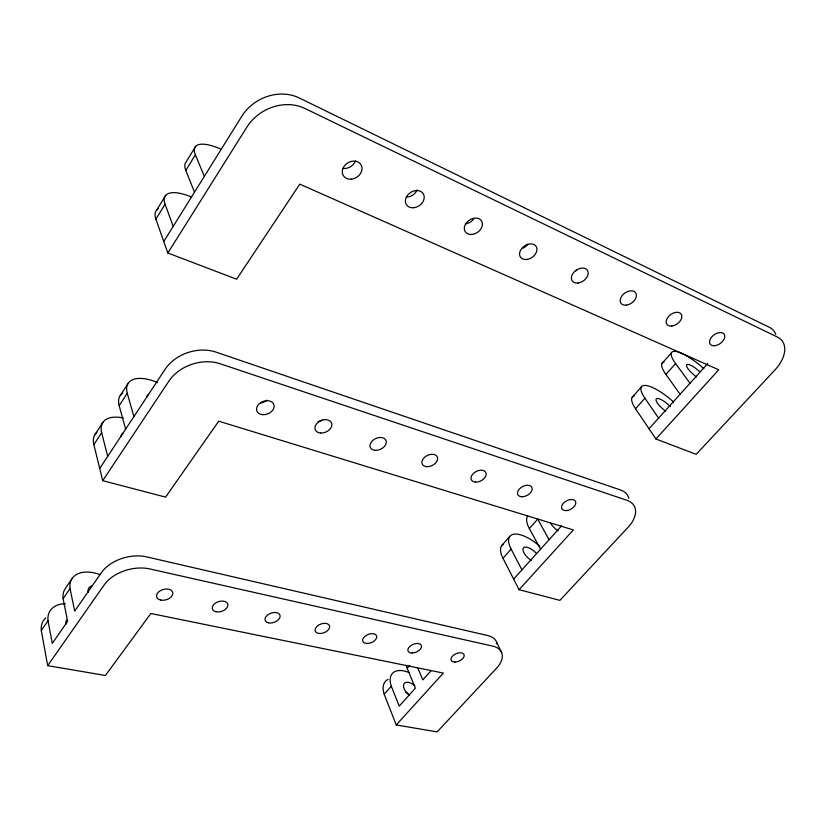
<?xml version="1.0" encoding="UTF-8"?>
<svg xmlns="http://www.w3.org/2000/svg" width="826" height="826" viewBox="0 0 826 826"><rect width="100%" height="100%" fill="white"/><g stroke="black" fill="none" stroke-linecap="round" stroke-linejoin="round"><path stroke-width="1.24" d="M156.641 210.176L165.727 195.318M195.69 146.347L186.222 161.813A40.908 14.383 33.7 0 0 185.809 170.383L194.502 192.169M634.265 395.984A30.603 9.303 40.5 0 0 635.524 408.756L655.916 438.998L718.754 369.79L299.786 184.146L236.618 279.209L167.854 253.004L155.866 219.169L165.066 204.187A40.34 15.178 33.4 0 1 190.899 196.794M185.809 170.383L195.39 154.782A41.166 14.011 33.9 0 1 220.635 149.041M163.775 241.502L241.719 116.373A42.291 36.323 -29.6 0 1 299.136 97.912L769.223 327.241A33.174 20.154 -36 0 1 775.79 334.365M167.854 253.004L246.86 127.152A42.735 36.437 -29.4 0 1 304.877 108.443L777.359 337.039A33.443 20.113 -35.8 0 1 774.84 370.079L696.184 454.341L655.916 438.998M95.197 434.29L102.909 422.354M120.276 395.52L128.267 383.15M503.21 544.189A28.528 12.276 41.7 0 0 503.003 558.283L519.079 589.681L573.327 529.941L218.735 421.177L165.592 497.128L102.744 480.67L93.854 444.677L101.65 432.679A35.477 18.482 32.8 0 1 123.25 418.008M125.624 429.169L119.181 405.669L127.266 393.228A36.117 17.738 33.2 0 1 157.632 382.624M99.729 468.456L165.179 369.181A37.315 28.043 -17.7 0 1 215.885 352.093L620.574 490.004A29.984 17.873 -29.6 0 1 628.854 498.408M102.744 480.67L168.958 381.023A37.666 28.063 -17.8 0 1 220.129 363.739L627.006 500.308A30.211 17.811 -29.5 0 1 627.997 527.391L559.883 600.368L519.079 589.681M72.223 578.376L65.347 588.463A32.09 20.092 33.2 0 0 63.096 598.685L67.629 621.286L52.265 643.413L48.011 620.739A31.739 20.413 32.9 0 1 65.419 603.734M388.137 679.395A26.773 14.589 43.2 0 0 384.204 694.222L396.253 724.939L443.345 673.087L150.869 613.491L105.418 675.482L47.681 665.663L41.3 630.558L48.011 620.739M63.096 598.685L70.034 588.546A32.245 19.948 33.3 0 1 100.018 574.638M47.681 665.663L104.169 584.922A33.918 21.93 -14.9 0 1 149.816 568.938L492.719 646.138A27.877 15.58 -24.5 0 1 496.416 668.368L437.13 731.888L396.253 724.939M501.65 545.656L509.663 536.549M632.169 397.358L641.379 386.888M662.07 363.388L671.569 352.588M503.003 558.283L511.129 549.114A28.652 12.111 41.6 0 1 514.464 534.102A28.652 12.111 41.6 0 1 539.863 546.42M540.545 549.197L529.352 528.547L537.726 519.11L549.083 539.719M635.524 408.756L644.889 398.184A30.748 9.065 40.4 0 1 646.19 385.525A30.748 9.065 40.4 0 1 673.675 402.086M680.097 394.239L665.921 374.457L675.575 363.554A31.233 8.291 40.2 0 1 676.184 351.515A31.233 8.291 40.2 0 1 703.835 368.623M384.204 694.222L391.297 686.22A26.886 14.465 43.1 0 1 409.056 672.529M391.297 686.22L399.226 706.106L415.406 688.141L407.197 668.306L409.624 665.56M431.162 670.65L422.829 679.901L417.925 668.244M513.638 579.067L561.525 525.904M649.009 428.756L707.748 363.543M675.575 363.554L689.989 383.264M644.889 398.184L658.59 418.121M511.129 549.114L521.939 569.857M496.56 642.06L501.63 652.623M195.39 154.782L204.342 176.382M165.066 204.187L173.212 226.355M127.266 393.228L133.895 416.634M101.65 432.679L107.69 456.375M70.034 588.546L74.691 611.106L101.35 572.686A33.639 21.961 -14.7 0 1 146.636 556.879L487.66 635.524A27.692 15.642 -24.5 0 1 497.118 644.043M88.186 592.314A12.049 7.444 33.2 0 1 91.892 585.84M408.602 694.625A10.046 5.4 43.1 0 1 404.09 683.629A10.046 5.4 43.1 0 1 414.786 685.663M41.3 630.558A31.584 20.557 32.8 0 1 45.781 617.858M405.669 692.002A10.005 5.452 43.2 0 1 409.562 695.347M407.197 668.306A27.134 14.187 42.9 0 1 406.454 665.766M66.07 624.177A11.863 7.62 32.9 0 1 66.617 620.027M93.854 444.677A35.281 18.688 32.6 0 1 96.849 432.442M119.181 405.669A35.91 17.976 33.1 0 1 122.867 393.011M146.76 397.192A13.536 6.649 33.2 0 1 148.639 394.301M266.819 400.187A9.034 6.629 -20.7 0 1 260.562 403.016M322.264 420.083A8.756 6.257 -23 0 1 318.01 421.549M121.081 436.128A13.299 6.928 32.8 0 1 123.043 433.123M531.263 560.462A10.748 4.543 41.6 0 1 523.302 548.051A10.748 4.543 41.6 0 1 536.012 552.986M529.352 528.547A28.941 11.729 41.5 0 1 527.628 516.136M558.004 530.777A10.903 4.326 41.4 0 1 550.508 523.034M417.109 189.949A9.964 7.878 -34.1 0 1 407.383 197.094M355.397 161.029A10.263 8.466 -32.6 0 1 342.955 168.38M473.67 219.066A9.675 7.351 -34.9 0 1 465.348 223.887M527.824 244.372A9.416 6.876 -35.5 0 1 521.98 248.523M665.921 374.457A31.078 8.539 40.3 0 1 664.052 362.17M696.607 376.966A11.709 3.108 40.2 0 1 686.602 364.916A11.709 3.108 40.2 0 1 699.395 371.473M155.866 219.169A40.092 15.518 33.2 0 1 158.282 208.844M665.756 411.203A11.533 3.397 40.4 0 1 656.329 398.824A11.533 3.397 40.4 0 1 670.299 406.671M577.085 269.834A9.169 6.432 -35.8 0 1 575.133 271.196M319.961 633.521A7.62 4.626 -20.9 0 0 329.533 625.871A7.62 4.626 -20.9 0 0 317.566 625.871A7.62 4.626 -20.9 0 0 319.961 633.521M216.009 611.756A8.074 5.101 -17.8 0 0 227.914 605.148A8.074 5.101 -17.8 0 0 216.267 602.608A8.074 5.101 -17.8 0 0 216.009 611.756M160.657 600.058A8.343 5.359 -16 0 0 172.83 593.264A8.343 5.359 -16 0 0 160.533 590.58A8.343 5.359 -16 0 0 160.657 600.058M268.471 622.835A7.837 4.853 -19.4 0 0 280.107 616.413A7.837 4.853 -19.4 0 0 269.07 614.007A7.837 4.853 -19.4 0 0 268.471 622.835M367.188 643.506A7.413 4.398 -22.1 0 0 376.646 636.072A7.413 4.398 -22.1 0 0 365.185 636.113A7.413 4.398 -22.1 0 0 367.188 643.506M412.133 653.005A7.228 4.192 -23.2 0 0 421.466 645.777A7.228 4.192 -23.2 0 0 410.47 645.86A7.228 4.192 -23.2 0 0 412.133 653.005M454.94 662.049A7.062 3.996 -24.1 0 0 464.171 655.018A7.062 3.996 -24.1 0 0 453.588 655.132A7.062 3.996 -24.1 0 0 454.94 662.049M375.21 450.325A8.58 5.896 -24.8 0 0 386.186 441.136A8.58 5.896 -24.8 0 0 372.96 440.248A8.58 5.896 -24.8 0 0 375.21 450.325M262.689 414.662A9.107 6.629 -20.8 0 0 273.964 404.792A9.107 6.629 -20.8 0 0 259.364 403.656A9.107 6.629 -20.8 0 0 262.689 414.662M426.753 466.669A8.343 5.565 -26.2 0 0 437.574 457.78A8.343 5.565 -26.2 0 0 424.967 456.995A8.343 5.565 -26.2 0 0 426.753 466.669M320.612 433.02A8.828 6.247 -23 0 0 331.742 423.501A8.828 6.247 -23 0 0 317.855 422.499A8.828 6.247 -23 0 0 320.612 433.02M475.497 482.116A8.126 5.255 -27.4 0 0 486.163 473.515A8.126 5.255 -27.4 0 0 474.114 472.823A8.126 5.255 -27.4 0 0 475.497 482.116M521.66 496.746A7.93 4.977 -28.3 0 0 532.171 488.414A7.93 4.977 -28.3 0 0 520.648 487.805A7.93 4.977 -28.3 0 0 521.66 496.746M567.204 510.509A7.744 4.708 -29 0 0 575.464 501.341A7.744 4.708 -29 0 0 563.353 503.323A7.744 4.708 -29 0 0 567.204 510.509M413.64 207.729A10.057 7.888 -33.8 0 0 423.49 194.12A10.057 7.888 -33.8 0 0 407.259 195.607A10.057 7.888 -33.8 0 0 413.64 207.729M351.287 179.18A10.366 8.487 -32.4 0 0 361.107 164.921A10.366 8.487 -32.4 0 0 344.091 166.356A10.366 8.487 -32.4 0 0 351.287 179.18M471.966 234.45A9.767 7.362 -34.7 0 0 481.816 221.42A9.767 7.362 -34.7 0 0 466.308 222.958A9.767 7.362 -34.7 0 0 471.966 234.45M526.647 259.488A9.499 6.876 -35.3 0 0 536.477 247.005A9.499 6.876 -35.3 0 0 521.64 248.574A9.499 6.876 -35.3 0 0 526.647 259.488M578.014 283.008A9.251 6.432 -35.6 0 0 587.802 271.031A9.251 6.432 -35.6 0 0 573.574 272.632A9.251 6.432 -35.6 0 0 578.014 283.008M626.345 305.145A9.014 6.04 -35.8 0 0 636.092 293.633A9.014 6.04 -35.8 0 0 622.432 295.254A9.014 6.04 -35.8 0 0 626.345 305.145M671.92 326.022A8.787 5.668 -35.9 0 0 681.605 314.933A8.787 5.668 -35.9 0 0 668.482 316.585A8.787 5.668 -35.9 0 0 671.92 326.022M714.965 345.733A8.58 5.338 -35.9 0 0 724.578 335.057A8.58 5.338 -35.9 0 0 711.94 336.709A8.58 5.338 -35.9 0 0 714.965 345.733"/></g></svg>
